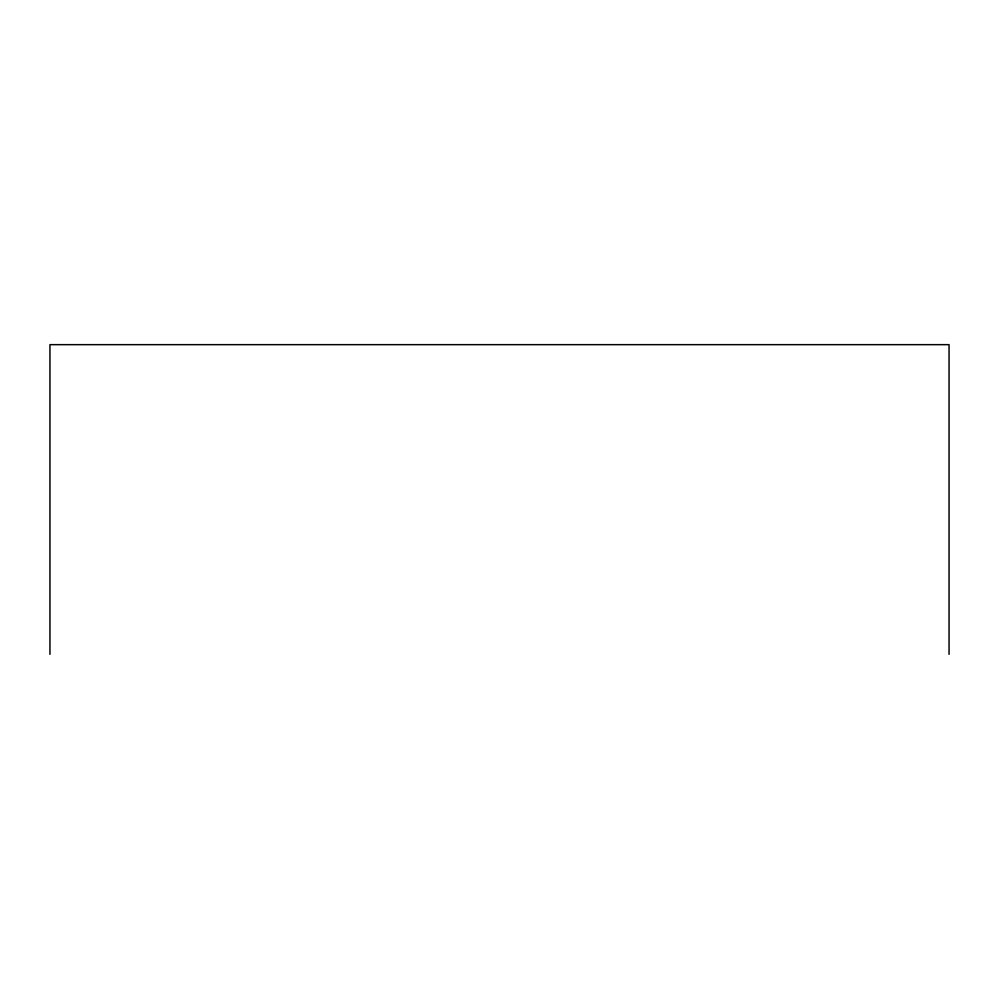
<?xml version="1.0" encoding="UTF-8"?>
<svg xmlns="http://www.w3.org/2000/svg" width="999" height="999" viewBox="0 0 999 999"><rect width="100%" height="100%" fill="white"/><g stroke="black" fill="none" stroke-linecap="round" stroke-linejoin="round"><path stroke-width="1.5" d="M949.05 654.345L949.05 344.655L49.95 344.655L49.95 654.345"/></g></svg>
